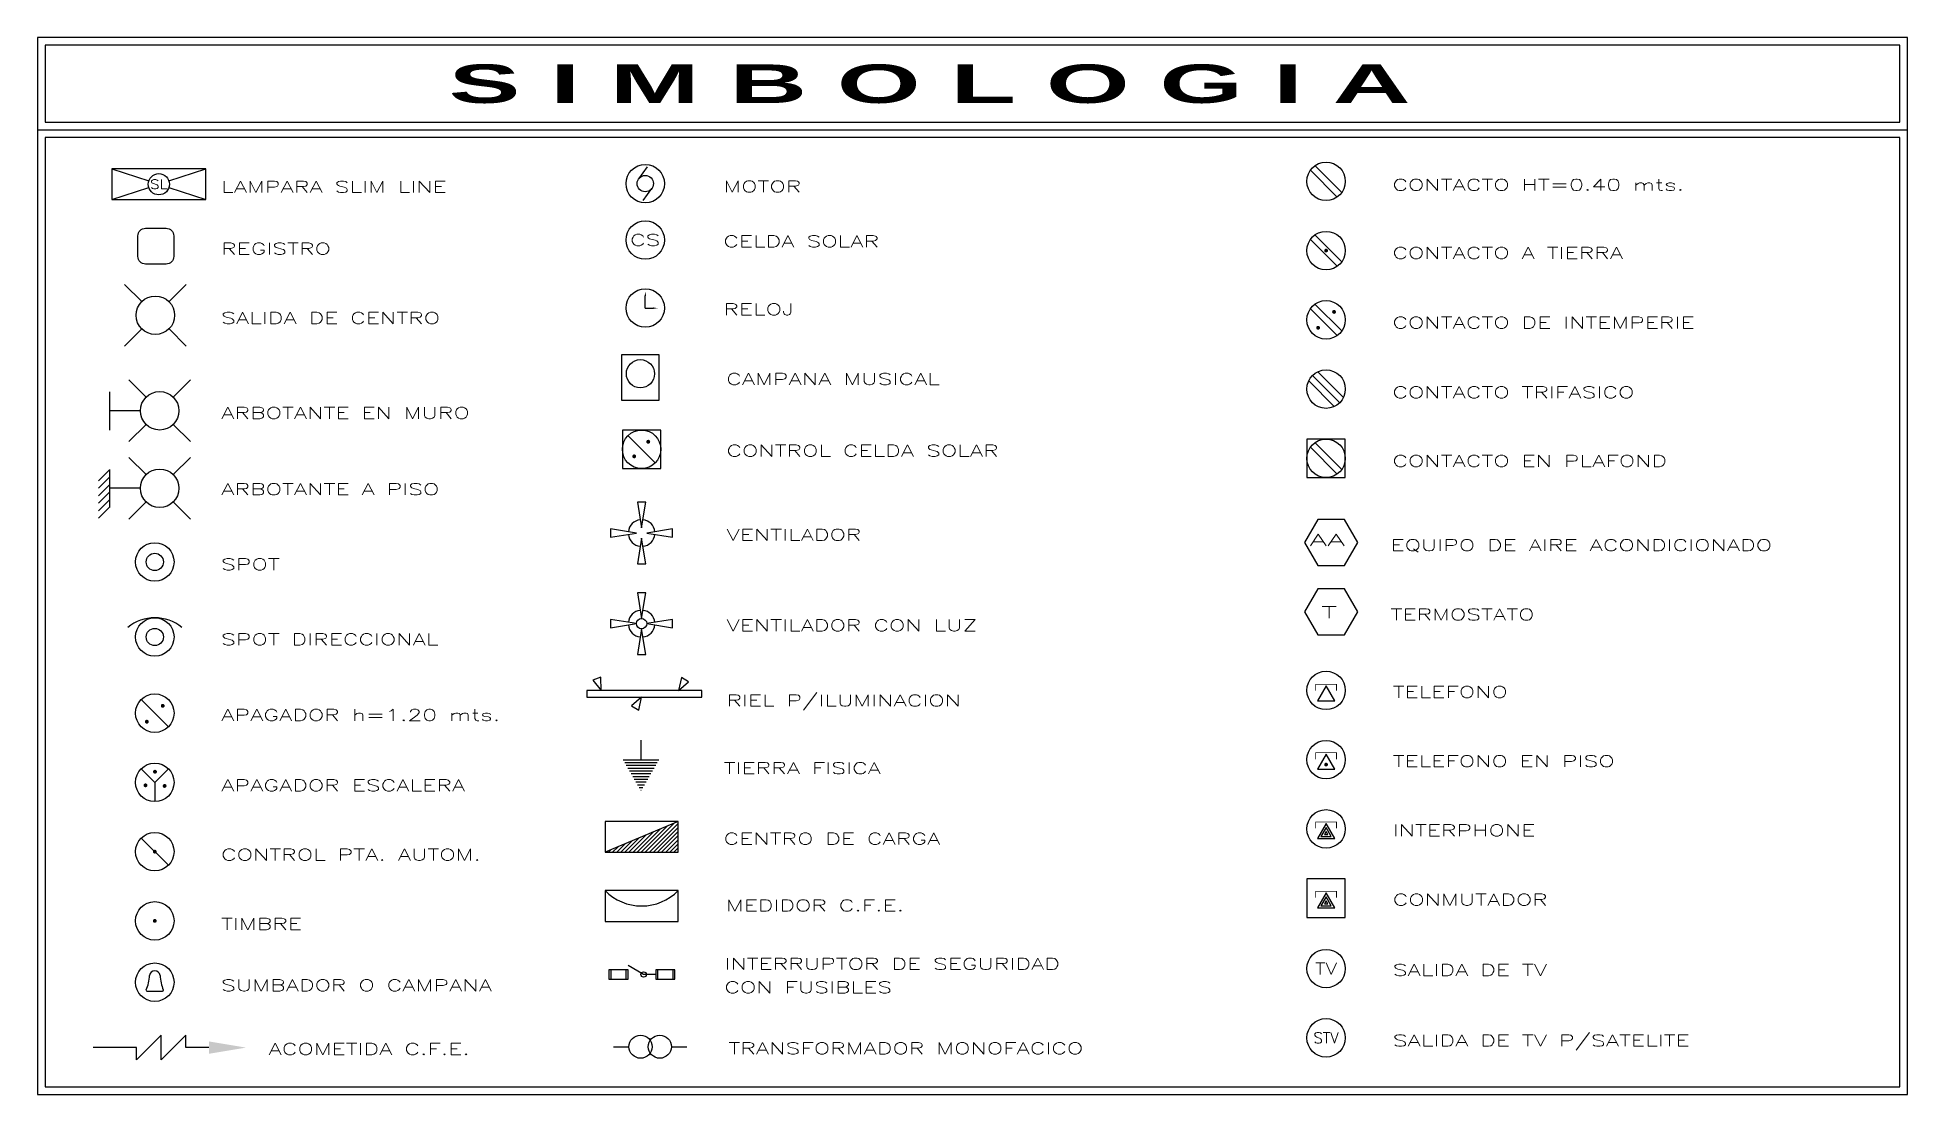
# Model space of a CAD drawing. Extents: x -68.81 to -61.53, y 136 to 140.12.
import ezdxf
from ezdxf.enums import TextEntityAlignment as Align

# ---------------------------------------------------------------- set-up
doc = ezdxf.new("R2010")
doc.units = 0
doc.header["$LTSCALE"] = 0.5
doc.header["$MEASUREMENT"] = 0
doc.layers.get('0').update_dxf_attribs({"linetype": 'CONTINUOUS'})
doc.layers.add('SIMBELEC', color=7, linetype='CONTINUOUS')
doc.styles.add('E1', font='ROMAND.shx', dxfattribs={"width": 1.5, "height": 1.5})
doc.styles.add('E2', font='romand', dxfattribs={"width": 2, "height": 2})
doc.styles.add('SANSSERIFBOLD', font='sasb____.pfb', dxfattribs={"width": 2, "height": 4})
doc.styles.get("Standard").update_dxf_attribs({"font": 'ROMANS.shx', "width": 1.5})

# ---------------------------------------------------------------- blocks, each defined once
blk = doc.blocks.new('IESIM26')
at = {"layer": 'SIMBELEC', "color": 3}
for p, q in [((-4.72, 0.06), (-2.72, 0.06)), ((2.78, 0.06), (4.78, 0.06))]:
    blk.add_line(p, q, dxfattribs=at)
for centre in [(-1.22, 0.06), (1.28, 0.06)]:
    blk.add_circle(centre, 1.5, dxfattribs=at)
blk = doc.blocks.new('IESIM25')
at = {"layer": 'SIMBELEC', "color": 3}
for p, q in [((-4.51, 0.62), (-4.51, -0.62)), ((-2.01, 0.62), (-4.51, 0.62)), ((-4.26, 0.62), (-4.26, -0.62)), ((-2.26, -0.62), (-2.26, 0.62)), ((0, 0), (-2.02, 1.16)), ((-2.01, -0.62), (-2.01, 0.62)), ((1.57, 0), (0, 0)), ((4.07, 0.62), (1.57, 0.62)), ((1.57, 0.62), (1.57, -0.62)), ((1.82, 0.62), (1.82, -0.62)), ((3.82, -0.62), (3.82, 0.62)), ((4.07, -0.62), (4.07, 0.62)), ((-4.51, -0.62), (-2.01, -0.62)), ((1.57, -0.62), (4.07, -0.62))]:
    blk.add_line(p, q, dxfattribs=at)
at = {"layer": 'SIMBELEC', "color": 4}
blk.add_circle((0, 0), 0.35, dxfattribs=at)
blk = doc.blocks.new('IESIM24')
at = {"layer": 'SIMBELEC', "color": 3}
blk.add_lwpolyline([(-4.75, -2), (4.75, -2), (4.75, 2), (-4.75, 2)], close=True, dxfattribs=at)
blk.add_arc((0, 6.640625), 6.640625, 224.33269164, 315.66730836, dxfattribs=at)
blk = doc.blocks.new('*X23')
at = {"color": 0}
for p, q in [((34.24, 100), (36.49, 102.25)), ((34.77, 100), (37.41, 102.64)), ((35.3, 100), (38.33, 103.03)), ((35.83, 100), (39.24, 103.41)), ((36.36, 100), (40.16, 103.8)), ((36.89, 100), (40.63, 103.74)), ((37.42, 100), (40.63, 103.21)), ((37.95, 100), (40.63, 102.68)), ((38.48, 100), (40.63, 102.15)), ((31.58, 100), (31.91, 100.33)), ((32.11, 100), (32.83, 100.71)), ((32.65, 100), (33.75, 101.1)), ((33.18, 100), (34.66, 101.48)), ((33.71, 100), (35.58, 101.87)), ((39.01, 100), (40.63, 101.62)), ((39.54, 100), (40.63, 101.09)), ((40.07, 100), (40.63, 100.56)), ((40.6, 100), (40.63, 100.03))]:
    blk.add_line(p, q, dxfattribs=at)
blk = doc.blocks.new('IESIM23')
at = {"layer": 'SIMBELEC', "color": 3}
blk.add_lwpolyline([(4.75, 2), (-4.75, 2), (-4.75, -2)], dxfattribs=at)
blk.add_lwpolyline([(4.75, -2), (4.75, 2), (-4.75, -2)], close=True, dxfattribs=at)
at = {"layer": 'SIMBELEC', "color": 4}
blk.add_blockref('*X23', (-35.88, -102), dxfattribs=at)
blk = doc.blocks.new('IESIM22')
at = {"layer": 'SIMBELEC', "color": 4}
blk.add_line((0, 0), (0, 2.6), dxfattribs=at)
at = {"layer": 'SIMBELEC', "color": 3}
for p, q in [((2.33, 0), (-2.33, 0)), ((2.12, -0.36), (-2.12, -0.36)), ((1.91, -0.72), (-1.91, -0.72)), ((1.71, -1.08), (-1.71, -1.08)), ((1.5, -1.44), (-1.5, -1.44)), ((1.29, -1.8), (-1.29, -1.8)), ((1.08, -2.16), (-1.08, -2.16)), ((0.88, -2.52), (-0.88, -2.52)), ((0.67, -2.88), (-0.67, -2.88)), ((0.46, -3.24), (-0.46, -3.24)), ((0.25, -3.6), (-0.25, -3.6)), ((0.04, -3.96), (-0.04, -3.96))]:
    blk.add_line(p, q, dxfattribs=at)
blk = doc.blocks.new('IESIM21')
at = {"layer": 'SIMBELEC', "color": 3}
for points in [[(-7.46, -0.83), (7.46, -0.83), (7.46, 0), (-7.46, 0)], [(-6.68, 1.36), (-5.6, 0), (-5.66, 1.73)], [(4.82, 1.7), (4.46, 0), (5.75, 1.16)], [(-0.72, -2.53), (-0.36, -0.83), (-1.65, -1.99)]]:
    blk.add_lwpolyline(points, close=True, dxfattribs=at)
blk = doc.blocks.new('IESIM20')
at = {"layer": 'SIMBELEC', "color": 3}
for points in [[(-0.55, 4.02), (0, 0.67), (0.55, 4.02)], [(-4.02, -0.55), (-0.67, 0), (-4.02, 0.55)], [(4.02, 0.55), (0.67, 0), (4.02, -0.55)], [(0.55, -4.02), (0, -0.67), (-0.55, -4.02)]]:
    blk.add_lwpolyline(points, close=True, dxfattribs=at)
blk.add_circle((0, 0), 0.668, dxfattribs=at)
for start, end in [(95.7685, 174.2315), (5.7685, 84.2315), (185.7685, 264.2315), (275.7685, 354.2315)]:
    blk.add_arc((0, 0), 1.73, start, end, dxfattribs=at)
blk = doc.blocks.new('IESIM19')
at = {"layer": 'SIMBELEC', "color": 3}
for points in [[(-0.55, 4.02), (0, 0.67), (0.55, 4.02)], [(-4.02, -0.55), (-0.67, 0), (-4.02, 0.55)], [(4.02, 0.55), (0.67, 0), (4.02, -0.55)], [(0.55, -4.02), (0, -0.67), (-0.55, -4.02)]]:
    blk.add_lwpolyline(points, close=True, dxfattribs=at)
for start, end in [(95.7685, 174.2315), (5.7685, 84.2315), (185.7685, 264.2315), (275.7685, 354.2315)]:
    blk.add_arc((0, 0), 1.73, start, end, dxfattribs=at)
blk = doc.blocks.new('IESIM18')
at = {"layer": 'SIMBELEC', "color": 3}
blk.add_line((-1.77, 1.77), (1.77, -1.77), dxfattribs=at)
blk.add_lwpolyline([(-2.5, -2.5), (2.5, -2.5), (2.5, 2.5), (-2.5, 2.5)], close=True, dxfattribs=at)
at = {"layer": 'SIMBELEC', "color": 4, "const_width": 0.25}
for points in [[(0.74, 0.98, 1), (0.99, 0.98, 1)], [(-1.08, -0.92, 1), (-0.83, -0.92, 1)]]:
    blk.add_lwpolyline(points, format="xyb", close=True, dxfattribs=at)
at = {"layer": 'SIMBELEC', "color": 4}
blk.add_circle((0, 0), 2.5, dxfattribs=at)
blk = doc.blocks.new('IESIM17')
at = {"layer": 'SIMBELEC', "color": 4}
blk.add_lwpolyline([(-2.44, 2.44), (-2.44, -3.42), (2.44, -3.42), (2.44, 2.44)], close=True, dxfattribs=at)
at = {"layer": 'SIMBELEC', "color": 3}
blk.add_circle((0, 0), 1.83, dxfattribs=at)
blk = doc.blocks.new('IESIM2')
at = {"layer": 'SIMBELEC', "color": 3}
blk.add_lwpolyline([(1.33, 2.33, -0.414214), (2.33, 1.33), (2.33, -1.33, -0.414214), (1.33, -2.33), (-1.33, -2.33, -0.414214), (-2.33, -1.33), (-2.33, 1.33, -0.414214), (-1.33, 2.33)], format="xyb", close=True, dxfattribs=at)
blk = doc.blocks.new('IESIM12')
at = {"layer": 'SIMBELEC', "color": 3}
blk.add_line((-1.02, -1.14), (1.02, -1.14), dxfattribs=at)
at = {"layer": 'SIMBELEC', "color": 4}
blk.add_circle((0, 0), 2.5, dxfattribs=at)
at = {"layer": 'SIMBELEC', "color": 3}
for centre, radius, start, end in [((-6.21, 1.12), 5.53, 337.3738, 357.5515), ((0, 0.82), 0.682, 5.6169, 174.3831), ((6.21, 1.12), 5.53, 182.4485, 202.6262), ((-1.02, -1.05), 0.0896, 152.1561, 270), ((1.02, -1.05), 0.0896, 270, 27.8439)]:
    blk.add_arc(centre, radius, start, end, dxfattribs=at)
blk = doc.blocks.new('IESIM13')
at = {"layer": 'SIMBELEC', "color": 3}
blk.add_lwpolyline([(6.2, 0), (3.2, 0), (3.2, 1.6), (0, -1.6), (0, 1.6), (-3.2, -1.6), (-3.2, 0), (-8.82, 0)], dxfattribs=at)
at = {"layer": 'SIMBELEC', "color": 4}
blk.add_solid([(6.2, 0.8), (6.2, -0.8), (11, 0)], dxfattribs=at)
blk = doc.blocks.new('IESIM9')
at = {"layer": 'SIMBELEC', "color": 3}
for q in [(-1.77, 1.77), (1.77, 1.77), (0, -2.5)]:
    blk.add_line((0, 0), q, dxfattribs=at)
at = {"layer": 'SIMBELEC', "color": 4, "const_width": 0.25}
for points in [[(-0.1, 1.39, 1), (0.15, 1.39, 1)], [(-1.34, -0.38, 1), (-1.09, -0.38, 1)], [(1.15, -0.46, 1), (1.4, -0.46, 1)]]:
    blk.add_lwpolyline(points, format="xyb", close=True, dxfattribs=at)
at = {"layer": 'SIMBELEC', "color": 4}
blk.add_circle((0, 0), 2.5, dxfattribs=at)
blk = doc.blocks.new('IESIM11')
at = {"layer": 'SIMBELEC', "color": 4, "const_width": 0.25}
blk.add_lwpolyline([(-0.125, 0, 1), (0.125, 0, 1)], format="xyb", close=True, dxfattribs=at)
at = {"layer": 'SIMBELEC', "color": 4}
blk.add_circle((0, 0), 2.5, dxfattribs=at)
blk = doc.blocks.new('IESIM10')
at = {"layer": 'SIMBELEC', "color": 3}
blk.add_line((-1.77, 1.77), (1.77, -1.77), dxfattribs=at)
at = {"layer": 'SIMBELEC', "color": 4, "const_width": 0.25}
blk.add_lwpolyline([(-0.12, 0, 1), (0.12, 0, 1)], format="xyb", close=True, dxfattribs=at)
at = {"layer": 'SIMBELEC', "color": 4}
blk.add_circle((0, 0), 2.5, dxfattribs=at)
blk = doc.blocks.new('IESIM8')
at = {"layer": 'SIMBELEC', "color": 3}
blk.add_line((-1.77, 1.77), (1.77, -1.77), dxfattribs=at)
at = {"layer": 'SIMBELEC', "color": 4, "const_width": 0.25}
for points in [[(0.91, 0.95, 1), (1.16, 0.95, 1)], [(-1.16, -1.11, 1), (-0.91, -1.11, 1)]]:
    blk.add_lwpolyline(points, format="xyb", close=True, dxfattribs=at)
at = {"layer": 'SIMBELEC', "color": 4}
blk.add_circle((0, 0), 2.5, dxfattribs=at)
blk = doc.blocks.new('IESIM7')
at = {"layer": 'SIMBELEC', "color": 4}
blk.add_circle((0, 0), 2.5, dxfattribs=at)
at = {"layer": 'SIMBELEC', "color": 3}
blk.add_circle((0, 0), 1.12, dxfattribs=at)
at = {"layer": 'SIMBELEC', "color": 4}
blk.add_arc((0, -3.05), 5.55, 50.6152, 129.3848, dxfattribs=at)
blk = doc.blocks.new('IESIM4')
at = {"layer": 'SIMBELEC', "color": 4}
for p, q in [((0, 2.44), (0, -2.51)), ((4.73, 1.77), (2.5, 4)), ((8.26, 1.77), (10.5, 4)), ((4, 0), (0, 0)), ((2.5, -4), (4.73, -1.77)), ((10.5, -4), (8.26, -1.77))]:
    blk.add_line(p, q, dxfattribs=at)
at = {"layer": 'SIMBELEC', "color": 3}
blk.add_circle((6.5, 0), 2.5, dxfattribs=at)
blk = doc.blocks.new('IESIM5')
at = {"layer": 'SIMBELEC', "color": 4}
for p, q in [((0, 2.44), (0, -2.51)), ((4.73, 1.77), (2.5, 4)), ((8.26, 1.77), (10.5, 4)), ((4, 0), (0, 0)), ((2.5, -4), (4.73, -1.77)), ((10.5, -4), (8.26, -1.77))]:
    blk.add_line(p, q, dxfattribs=at)
at = {"layer": 'SIMBELEC', "color": 3}
for p, q in [((-1.44, 0.98), (-0.02, 2.41)), ((-1.44, 0.01), (-0.02, 1.44)), ((-1.44, -0.97), (-0.02, 0.46)), ((-1.44, -1.95), (-0.02, -0.52)), ((-1.44, -2.92), (-0.02, -1.49)), ((-1.44, -3.9), (-0.02, -2.47))]:
    blk.add_line(p, q, dxfattribs=at)
blk.add_circle((6.5, 0), 2.5, dxfattribs=at)
blk = doc.blocks.new('IESIM6')
at = {"layer": 'SIMBELEC', "color": 3}
blk.add_circle((0, 0), 2.5, dxfattribs=at)
at = {"layer": 'SIMBELEC', "color": 4}
blk.add_circle((0, 0), 1.12, dxfattribs=at)
blk = doc.blocks.new('IESIM3')
at = {"layer": 'SIMBELEC', "color": 4}
for p, q in [((-1.77, 1.77), (-4, 4)), ((1.77, 1.77), (4, 4)), ((-4, -4), (-1.77, -1.77)), ((4, -4), (1.77, -1.77))]:
    blk.add_line(p, q, dxfattribs=at)
at = {"layer": 'SIMBELEC', "color": 3}
blk.add_circle((0, 0), 2.5, dxfattribs=at)
blk = doc.blocks.new('IESIM1')
at = {"layer": 'SIMBELEC', "color": 2}
for p, q in [((-6.1, 2), (-1.31, 0.43)), ((1.31, 0.43), (6.1, 2)), ((-6.1, -2), (-1.31, -0.43)), ((1.31, -0.43), (6.1, -2))]:
    blk.add_line(p, q, dxfattribs=at)
at = {"layer": 'SIMBELEC', "color": 4}
blk.add_lwpolyline([(-6.1, -2), (6.1, -2), (6.1, 2), (-6.1, 2)], close=True, dxfattribs=at)
at = {"layer": 'SIMBELEC', "color": 2}
blk.add_circle((0, 0), 1.38, dxfattribs=at)
at = {"layer": 'SIMBELEC', "color": 2, "width": 1.2}
blk.add_text('SL', height=1.2, dxfattribs=at).set_placement((0, 0), align=Align.MIDDLE_CENTER)
blk = doc.blocks.new('IESIM15')
at = {"layer": 'SIMBELEC', "color": 4}
blk.add_circle((0, 0), 2.5, dxfattribs=at)
at = {"layer": 'SIMBELEC', "color": 2, "style": 'E1', "width": 1.5}
blk.add_text('CS', height=1.5, dxfattribs=at).set_placement((0, 0), align=Align.MIDDLE_CENTER)
blk = doc.blocks.new('IESIM16')
at = {"layer": 'SIMBELEC', "color": 3}
for q in [(0, 1.58), (1.07, -0.02)]:
    blk.add_line((0, 0), q, dxfattribs=at)
at = {"layer": 'SIMBELEC', "color": 4}
blk.add_circle((0, 0), 2.5, dxfattribs=at)
at = {"layer": 'SIMBELEC', "color": 3}
for points in [[(-0.09, 1.54), (0.11, 1.54), (0.01, 2.14)], [(1.01, 0.08), (1.01, -0.12), (1.61, -0.02)]]:
    blk.add_solid(points, dxfattribs=at)
blk = doc.blocks.new('IESIM14')
at = {"layer": 'SIMBELEC', "color": 3}
for p, q in [((-0.85, 0.62), (0.29, 2.19)), ((-0.29, -2.19), (0.85, -0.62))]:
    blk.add_line(p, q, dxfattribs=at)
at = {"layer": 'SIMBELEC', "color": 4}
blk.add_circle((0, 0), 2.5, dxfattribs=at)
at = {"layer": 'SIMBELEC', "color": 3}
blk.add_circle((0, 0), 1.06, dxfattribs=at)
blk = doc.blocks.new('IESIM28')
at = {"layer": 'SIMBELEC', "color": 3}
for p, q in [((1.44, -2.04), (-2.04, 1.44)), ((2.04, -1.44), (-1.44, 2.04))]:
    blk.add_line(p, q, dxfattribs=at)
at = {"layer": 'SIMBELEC', "color": 4, "const_width": 0.25}
blk.add_lwpolyline([(-0.12, 0, 1), (0.12, 0, 1)], format="xyb", close=True, dxfattribs=at)
at = {"layer": 'SIMBELEC', "color": 4}
blk.add_circle((0, 0), 2.5, dxfattribs=at)
blk = doc.blocks.new('IESIM38')
at = {"layer": 'SIMBELEC', "color": 4}
blk.add_circle((0, 0), 2.5, dxfattribs=at)
at = {"layer": 'SIMBELEC', "color": 2, "style": 'E1', "width": 1.3}
blk.add_text('TV', height=1.5, dxfattribs=at).set_placement((0, 0), align=Align.MIDDLE_CENTER)
blk = doc.blocks.new('IESIM39')
at = {"layer": 'SIMBELEC', "color": 4}
blk.add_circle((0, 0), 2.5, dxfattribs=at)
at = {"layer": 'SIMBELEC', "color": 2, "style": 'E1'}
blk.add_text('STV', height=1.4, dxfattribs=at).set_placement((0, 0), align=Align.MIDDLE_CENTER)
blk = doc.blocks.new('IESIM33')
at = {"layer": 'SIMBELEC', "color": 3}
for p, q in [((-1.73, 3), (-3.46, 0)), ((1.73, 3), (-1.73, 3)), ((3.46, 0), (1.73, 3)), ((-3.46, 0), (-1.73, -3)), ((1.73, -3), (3.46, 0)), ((-1.73, -3), (1.73, -3))]:
    blk.add_line(p, q, dxfattribs=at)
at = {"layer": 'SIMBELEC', "color": 3, "style": 'E1', "width": 2}
blk.add_text('T', height=1.5, dxfattribs=at).set_placement((-1.29, -0.8))
blk = doc.blocks.new('IESIM37')
at = {"layer": 'SIMBELEC', "color": 4}
blk.add_lwpolyline([(-2.5, -2.5), (2.5, -2.5), (2.5, 2.5), (-2.5, 2.5)], close=True, dxfattribs=at)
at = {"layer": 'SIMBELEC', "color": 3, "const_width": 0.1}
blk.add_lwpolyline([(-1.35, 0.06), (-1.35, 0.9), (1.35, 0.9), (1.35, 0.06)], dxfattribs=at)
at = {"layer": 'SIMBELEC', "color": 3}
for points in [[(1.12, -1.23), (0, 0.71), (-1.12, -1.23)], [(0.67, -0.97), (0, 0.19), (-0.67, -0.97)], [(0.22, -0.71), (0, -0.32), (-0.22, -0.71)]]:
    blk.add_lwpolyline(points, close=True, dxfattribs=at)
blk = doc.blocks.new('IESIM36')
at = {"layer": 'SIMBELEC', "color": 3, "const_width": 0.1}
blk.add_lwpolyline([(-1.35, 0.06), (-1.35, 0.9), (1.35, 0.9), (1.35, 0.06)], dxfattribs=at)
at = {"layer": 'SIMBELEC', "color": 3}
for points in [[(1.12, -1.23), (0, 0.71), (-1.12, -1.23)], [(0.67, -0.97), (0, 0.19), (-0.67, -0.97)], [(0.22, -0.71), (0, -0.32), (-0.22, -0.71)]]:
    blk.add_lwpolyline(points, close=True, dxfattribs=at)
at = {"layer": 'SIMBELEC', "color": 4}
blk.add_circle((0, 0), 2.5, dxfattribs=at)
blk = doc.blocks.new('IESIM35')
at = {"layer": 'SIMBELEC', "color": 3, "const_width": 0.1}
blk.add_lwpolyline([(-1.35, 0.06), (-1.35, 0.9), (1.35, 0.9), (1.35, 0.06)], dxfattribs=at)
at = {"layer": 'SIMBELEC', "color": 3}
blk.add_lwpolyline([(1.12, -1.23), (0, 0.71), (-1.12, -1.23)], close=True, dxfattribs=at)
at = {"layer": 'SIMBELEC', "color": 4, "const_width": 0.25}
blk.add_lwpolyline([(-0.12, -0.64, 1), (0.12, -0.64, 1)], format="xyb", close=True, dxfattribs=at)
at = {"layer": 'SIMBELEC', "color": 4}
blk.add_circle((0, 0), 2.5, dxfattribs=at)
blk = doc.blocks.new('IESIM34')
at = {"layer": 'SIMBELEC', "color": 3, "const_width": 0.1}
blk.add_lwpolyline([(-1.35, -0.05), (-1.35, 0.8), (1.35, 0.8), (1.35, -0.05)], dxfattribs=at)
at = {"layer": 'SIMBELEC', "color": 3}
blk.add_lwpolyline([(1.12, -1.34), (0, 0.6), (-1.12, -1.34)], close=True, dxfattribs=at)
at = {"layer": 'SIMBELEC', "color": 4}
blk.add_circle((0, 0), 2.5, dxfattribs=at)
blk = doc.blocks.new('IESIM32')
at = {"layer": 'SIMBELEC', "color": 3}
for p, q in [((-1.73, 3), (-3.46, 0)), ((1.73, 3), (-1.73, 3)), ((3.46, 0), (1.73, 3)), ((-3.46, 0), (-1.73, -3)), ((1.73, -3), (3.46, 0)), ((-1.73, -3), (1.73, -3))]:
    blk.add_line(p, q, dxfattribs=at)
at = {"layer": 'SIMBELEC', "color": 3, "style": 'E1', "width": 2}
blk.add_text('AA', height=1.5, dxfattribs=at).set_placement((-2.83, -0.43))
blk = doc.blocks.new('IESIM31')
at = {"layer": 'SIMBELEC', "color": 3}
for p, q in [((1.44, -2.04), (-2.04, 1.44)), ((2.04, -1.44), (-1.44, 2.04))]:
    blk.add_line(p, q, dxfattribs=at)
blk.add_lwpolyline([(-2.5, -2.5), (2.5, -2.5), (2.5, 2.5), (-2.5, 2.5)], close=True, dxfattribs=at)
at = {"layer": 'SIMBELEC', "color": 4}
blk.add_circle((0, 0), 2.5, dxfattribs=at)
blk = doc.blocks.new('IESIM30')
at = {"layer": 'SIMBELEC', "color": 3}
for p, q in [((1.07, -2.26), (-2.26, 1.07)), ((1.77, -1.77), (-1.77, 1.77)), ((2.26, -1.07), (-1.07, 2.26))]:
    blk.add_line(p, q, dxfattribs=at)
at = {"layer": 'SIMBELEC', "color": 4}
blk.add_circle((0, 0), 2.5, dxfattribs=at)
blk = doc.blocks.new('IESIM29')
at = {"layer": 'SIMBELEC', "color": 3}
for p, q in [((1.44, -2.04), (-2.04, 1.44)), ((2.04, -1.44), (-1.44, 2.04))]:
    blk.add_line(p, q, dxfattribs=at)
at = {"layer": 'SIMBELEC', "color": 4, "const_width": 0.25}
for points in [[(0.91, 1.03, 1), (1.16, 1.03, 1)], [(-1.16, -1.03, 1), (-0.91, -1.03, 1)]]:
    blk.add_lwpolyline(points, format="xyb", close=True, dxfattribs=at)
at = {"layer": 'SIMBELEC', "color": 4}
blk.add_circle((0, 0), 2.5, dxfattribs=at)
blk = doc.blocks.new('IESIM27')
at = {"layer": 'SIMBELEC', "color": 3}
for p, q in [((1.44, -2.04), (-2.04, 1.44)), ((2.04, -1.44), (-1.44, 2.04))]:
    blk.add_line(p, q, dxfattribs=at)
at = {"layer": 'SIMBELEC', "color": 4}
blk.add_circle((0, 0), 2.5, dxfattribs=at)

msp = doc.modelspace()

# ---------------------------------------------------------------- linework, layer by layer
at = {"layer": 'SIMBELEC', "color": 0}
for p, q in [((-61.5254, 140.1194), (-68.8137, 140.1194)), ((-68.8137, 140.1194), (-68.8137, 136.0009)), ((-68.7837, 140.0894), (-68.7837, 139.7894)), ((-61.5554, 140.0894), (-68.7837, 140.0894)), ((-61.5254, 140.1198), (-64.0971, 140.1198)), ((-68.8137, 139.7594), (-61.5254, 139.7594)), ((-68.7837, 139.7894), (-61.5554, 139.7894)), ((-61.5554, 139.7294), (-68.7837, 139.7294)), ((-68.7837, 139.7294), (-68.7837, 136.0309)), ((-68.8137, 136.0009), (-61.5254, 136.0009)), ((-68.7837, 136.0309), (-61.5554, 136.0309))]:
    msp.add_line(p, q, dxfattribs=at)
at = {"layer": 'SIMBELEC', "color": 4}
for p, q in [((-61.5554, 139.7894), (-61.5554, 140.0898)), ((-61.5554, 136.0309), (-61.5554, 139.7298))]:
    msp.add_line(p, q, dxfattribs=at)
at = {"layer": 'SIMBELEC', "color": 1}
msp.add_line((-61.5254, 136.0009), (-61.5254, 140.1198), dxfattribs=at)

# ---------------------------------------------------------------- block references
at = {"color": 0, "xscale": 0.03, "yscale": 0.03, "zscale": 0.03}
for name, p in [('IESIM1', (-68.3404, 139.5477)), ('IESIM14', (-66.4448, 139.5501)), ('IESIM27', (-63.7916, 139.559)), ('IESIM2', (-68.3522, 139.3065)), ('IESIM15', (-66.4448, 139.3303)), ('IESIM28', (-63.7916, 139.2892)), ('IESIM3', (-68.3539, 139.0373)), ('IESIM16', (-66.4448, 139.0655)), ('IESIM29', (-63.7916, 139.0194)), ('IESIM17', (-66.4636, 138.8095)), ('IESIM4', (-68.5322, 138.6651)), ('IESIM30', (-63.7916, 138.7496)), ('IESIM18', (-66.4591, 138.5151)), ('IESIM31', (-63.7916, 138.4798)), ('IESIM5', (-68.5322, 138.3632)), ('IESIM19', (-66.4591, 138.1888)), ('IESIM32', (-63.7718, 138.1518)), ('IESIM6', (-68.3562, 138.0762)), ('IESIM33', (-63.7718, 137.8817)), ('IESIM20', (-66.4591, 137.8357)), ('IESIM7', (-68.3562, 137.7838)), ('IESIM21', (-66.4487, 137.5748)), ('IESIM34', (-63.7916, 137.5756)), ('IESIM8', (-68.3562, 137.487)), ('IESIM22', (-66.4614, 137.3041)), ('IESIM35', (-63.7916, 137.3058)), ('IESIM9', (-68.3562, 137.2172)), ('IESIM36', (-63.7916, 137.036)), ('IESIM10', (-68.3562, 136.9474)), ('IESIM23', (-66.4591, 137.0054)), ('IESIM37', (-63.7916, 136.7659)), ('IESIM11', (-68.3562, 136.6777)), ('IESIM24', (-66.4591, 136.7357)), ('IESIM12', (-68.3562, 136.4386)), ('IESIM38', (-63.7916, 136.4918)), ('IESIM25', (-66.4512, 136.4687)), ('IESIM39', (-63.7916, 136.222)), ('IESIM13', (-68.3312, 136.1839)), ('IESIM26', (-66.4266, 136.1857))]:
    msp.add_blockref(name, p, dxfattribs=at)

# ---------------------------------------------------------------- texts
at = {"layer": 'SIMBELEC', "color": 0, "style": 'SANSSERIFBOLD', "width": 2}
msp.add_text('S I M B O L O G I A', height=0.15, dxfattribs=at).set_placement((-65.337, 139.9394), align=Align.MIDDLE_CENTER)
at = {"layer": 'SIMBELEC', "color": 0, "width": 1.5}
for s, style, p in [('LAMPARA SLIM LINE', 'E1', (-68.0978, 139.515)), ('MOTOR  ', 'E1', (-66.1404, 139.5166)), ('CONTACTO HT=0.40 mts.', 'E1', (-63.5332, 139.523)), ('REGISTRO', 'E1', (-68.0978, 139.274)), ('CELDA SOLAR', 'E1', (-66.1404, 139.3029)), ('CONTACTO A TIERRA', 'E1', (-63.5332, 139.2576)), ('RELOJ', 'E1', (-66.1404, 139.0381)), ('SALIDA DE CENTRO', 'E1', (-68.0978, 139.0041)), ('CONTACTO DE INTEMPERIE', 'E1', (-63.5332, 138.9861)), ('CAMPANA MUSICAL', 'E1', (-66.1294, 138.7662)), ('CONTACTO TRIFASICO', 'E1', (-63.5332, 138.7145)), ('ARBOTANTE EN MURO', 'E1', (-68.0978, 138.6343)), ('CONTROL CELDA SOLAR', 'E1', (-66.1285, 138.4868)), ('CONTACTO EN PLAFOND', 'E1', (-63.5332, 138.4471)), ('ARBOTANTE A PISO', 'E1', (-68.0978, 138.337)), ('VENTILADOR ', 'E1', (-66.1285, 138.1595)), ('EQUIPO DE AIRE ACONDICIONADO', 'E1', (-63.5404, 138.1189)), ('SPOT', 'E2', (-68.0978, 138.0442)), ('VENTILADOR CON LUZ', 'E1', (-66.1285, 137.8063)), ('TERMOSTATO', 'E1', (-63.5404, 137.8489)), ('SPOT DIRECCIONAL', 'E1', (-68.0978, 137.7518)), ('RIEL P/ILUMINACION', 'E1', (-66.1285, 137.5136)), ('TELEFONO', 'E1', (-63.5318, 137.5473)), ('APAGADOR h=1.20 mts.', 'E1', (-68.0978, 137.4572)), ('TELEFONO EN PISO', 'E1', (-63.5318, 137.2775)), ('TIERRA FISICA', 'E1', (-66.1394, 137.2503)), ('APAGADOR ESCALERA', 'E1', (-68.0978, 137.183)), ('INTERPHONE', 'E1', (-63.5318, 137.0077)), ('CONTROL PTA. AUTOM.', 'E1', (-68.0978, 136.9131)), ('CENTRO DE CARGA ', 'E1', (-66.1394, 136.9752)), ('MEDIDOR C.F.E.', 'E1', (-66.1304, 136.7153)), ('CONMUTADOR', 'E1', (-63.5318, 136.7377)), ('TIMBRE', 'E2', (-68.0978, 136.6434)), ('INTERRUPTOR DE SEGURIDAD', 'E1', (-66.1363, 136.4876)), ('SUMBADOR O CAMPANA', 'E1', (-68.0978, 136.4043)), ('CON FUSIBLES', 'E1', (-66.1363, 136.3963)), ('SALIDA DE TV', 'E1', (-63.5318, 136.464)), ('SALIDA DE TV P/SATELITE', 'E1', (-63.5318, 136.1889)), ('ACOMETIDA C.F.E.', 'E1', (-67.9128, 136.156)), ('TRANSFORMADOR MONOFACICO', 'E1', (-66.1206, 136.1586))]:
    msp.add_text(s, height=0.045, dxfattribs=dict(at, style=style)).set_placement(p)

doc.saveas('drawing.dxf')
